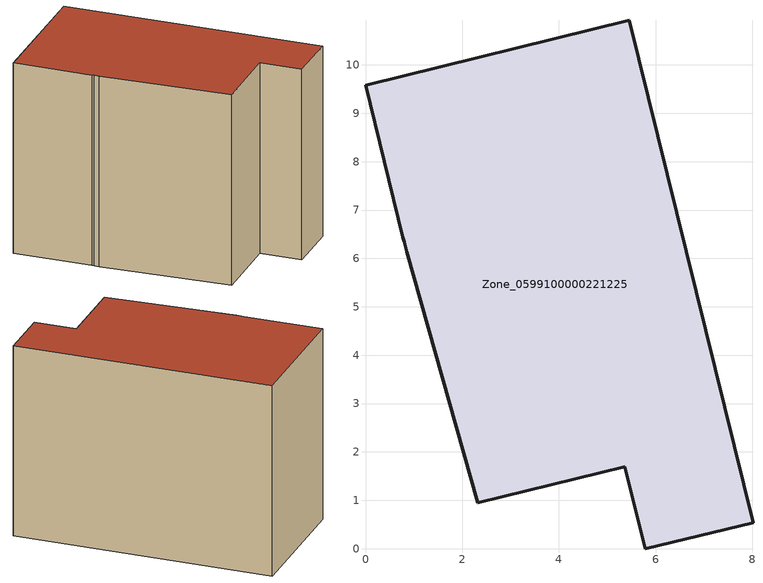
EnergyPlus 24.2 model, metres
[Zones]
Zone_0599100000221225
 floor ground (C_G): 0.8,6.35 0.78,6.44 0,9.58 5.45,10.92 8.01,0.54 5.78,0 5.36,1.69 2.32,0.94 0.85,6.14 z0
 wall outside (C_F): 8.01,0.54 5.45,10.92 0,9.58 0.78,6.44 0.8,6.35 0.85,6.14 2.32,0.94 5.36,1.69 5.78,0 8.01,0.54 z0:8.12
 roof outside (C_R): 0.8,6.35 0.85,6.14 2.32,0.94 5.36,1.69 5.78,0 8.01,0.54 5.45,10.92 0,9.58 0.78,6.44 z8.12
[BUILDING]
Pand.0599100000221225: North Axis=0; Terrain=City; Loads Convergence Tolerance Value=0.04; Temperature Convergence Tolerance Value=0.4; Solar Distribution=FullExterior; Maximum Number of Warmup Days=25; Minimum Number of Warmup Days=1
[Site:Location]
Rotterdam.The.Hague.AP_ZH_NLD Design_Conditions: Latitude=51.96; Longitude=4.45; Time Zone=1; Elevation=-4.5
[SITE:GROUNDTEMPERATURE:BUILDINGSURFACE]
18, 18, 18, 18, 18, 18, 18, 18, 18, 18, 18, 18
[MATERIAL] Thermal Absorptance=0.9; Solar Absorptance=0.7; Visible Absorptance=0.7
Name | Roughness | Thickness | Conductivity | Density | Specific Heat
G.TC.1975-1991 | MediumSmooth | 0.15 | 0.288461 | 540 | 1210
F.TC.1975-1991 | Rough | 0.3 | 0.230769 | 1920 | 840
R.TC.1975-1991 | MediumRough | 0.2 | 0.153846 | 1500 | 1000
[CONSTRUCTION]
C_G: G.TC.1975-1991
C_F: F.TC.1975-1991
C_R: R.TC.1975-1991
[ZONE]
Zone_0599100000221225: Type=1; Multiplier=1; Ceiling Height=Autocalculate; Volume=Autocalculate; Floor Area=autocalculate; Part of Total Floor Area=Yes
[ZONEINFILTRATION:DESIGNFLOWRATE]
Infil_Zone_0599100000221225: Zone or ZoneList or Space or SpaceList=Zone_0599100000221225; Schedule=AlwaysOn; Design Flow Rate Calculation Method=Flow/Area; Flow Rate per Floor Area=0.003; Constant Term Coefficient=1; Temperature Term Coefficient=0; Velocity Term Coefficient=0; Velocity Squared Term Coefficient=0
[HVACTEMPLATE:ZONE:IDEALLOADSAIRSYSTEM]
Zone_0599100000221225: Maximum Heating Supply Air Temperature=50; Minimum Cooling Supply Air Temperature=13; Maximum Heating Supply Air Humidity Ratio=0.0156; Minimum Cooling Supply Air Humidity Ratio=0.0077; Heating Limit=NoLimit; Cooling Limit=NoLimit; Dehumidification Control Type=ConstantSensibleHeatRatio; Cooling Sensible Heat Ratio=0.7; Dehumidification Setpoint=60; Humidification Control Type=None; Humidification Setpoint=30; Outdoor Air Method=None; Outdoor Air Flow Rate per Person=0.00944; Outdoor Air Flow Rate per Zone Floor Area=0; Outdoor Air Flow Rate per Zone=0; Demand Controlled Ventilation Type=None; Outdoor Air Economizer Type=NoEconomizer; Heat Recovery Type=None; Sensible Heat Recovery Effectiveness=0.7; Latent Heat Recovery Effectiveness=0.65
[ZONECONTROL:THERMOSTAT]
ThermostatControl_Zone_0599100000221225: Zone or ZoneList=Zone_0599100000221225; Control Type Schedule=DualSetpointControlType; Control 1=Thermostat_Zone_0599100000221225; Temperature Difference Between Cutout And Setpoint=0
[THERMOSTATSETPOINT:DUALSETPOINT]
Thermostat_Zone_0599100000221225: Heating Setpoint Temperature Schedule=HeatingSetpoint_Zone_0599100000221225; Cooling Setpoint Temperature Schedule=CoolingSetpoint_Zone_0599100000221225
[SCHEDULE:COMPACT]
HeatingSetpoint_Zone_0599100000221225: Through: 12/31, For: AllDays, Until: 24:00, 21
CoolingSetpoint_Zone_0599100000221225: Through: 12/31, For: AllDays, Until: 24:00, 24
DualSetpointControlType: Through: 12/31, For: AllDays, Until: 24:00, 4
AlwaysOn: Through: 12/31, For: AllDays, Until: 24:00, 1
